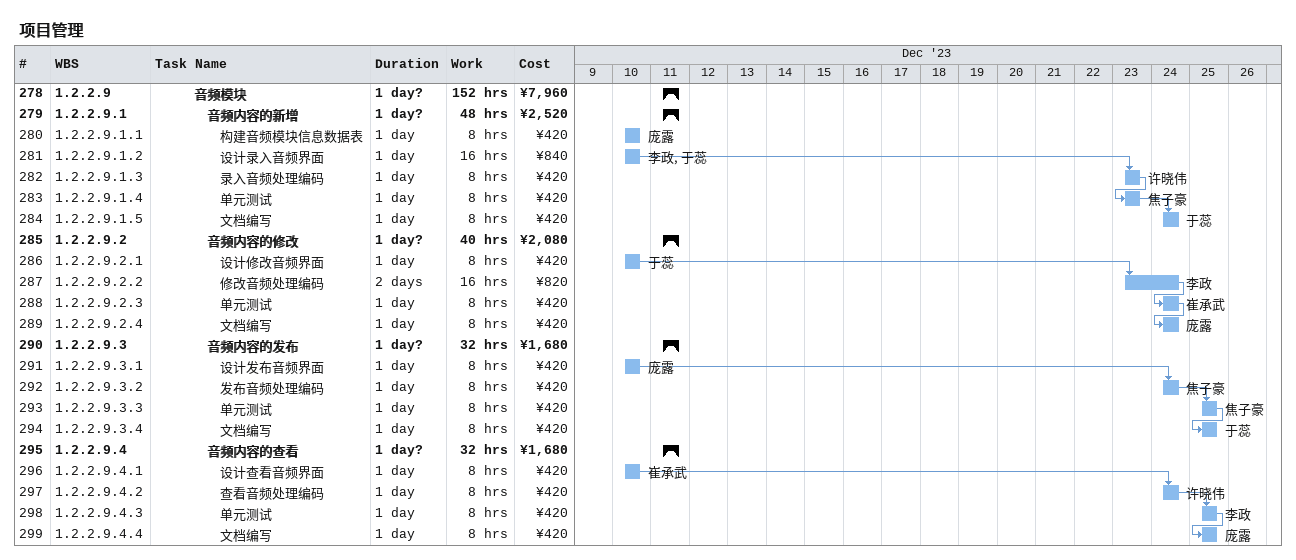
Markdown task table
项目管理

| ID | WBS | Task | Duration | Start | Finish | Predecessors | Resources | Work (h) | Cost (¥) |
|---|---|---|---|---|---|---|---|---|---|
| 278 | 1.2.2.9 | **音频模块** | 1d? | 2023-12-11 | 2023-12-11 |  |  | 152 | 7960 |
| 279 | 1.2.2.9.1 | **音频内容的新增** | 1d? | 2023-12-11 | 2023-12-11 |  |  | 48 | 2520 |
| 280 | 1.2.2.9.1.1 | 构建音频模块信息数据表 | 1d | 2023-12-10 | 2023-12-10 |  | 庞露 | 8 | 420 |
| 281 | 1.2.2.9.1.2 | 设计录入音频界面 | 1d | 2023-12-10 | 2023-12-10 |  | 李政, 于蕊 | 16 | 840 |
| 282 | 1.2.2.9.1.3 | 录入音频处理编码 | 1d | 2023-12-23 | 2023-12-23 | 281 | 许晓伟 | 8 | 420 |
| 283 | 1.2.2.9.1.4 | 单元测试 | 1d | 2023-12-23 | 2023-12-23 | 282 | 焦子豪 | 8 | 420 |
| 284 | 1.2.2.9.1.5 | 文档编写 | 1d | 2023-12-24 | 2023-12-24 | 283 | 于蕊 | 8 | 420 |
| 285 | 1.2.2.9.2 | **音频内容的修改** | 1d? | 2023-12-11 | 2023-12-11 |  |  | 40 | 2080 |
| 286 | 1.2.2.9.2.1 | 设计修改音频界面 | 1d | 2023-12-10 | 2023-12-10 |  | 于蕊 | 8 | 420 |
| 287 | 1.2.2.9.2.2 | 修改音频处理编码 | 2d | 2023-12-23 | 2023-12-24 | 286 | 李政 | 16 | 820 |
| 288 | 1.2.2.9.2.3 | 单元测试 | 1d | 2023-12-24 | 2023-12-24 | 287 | 崔承武 | 8 | 420 |
| 289 | 1.2.2.9.2.4 | 文档编写 | 1d | 2023-12-24 | 2023-12-24 | 288 | 庞露 | 8 | 420 |
| 290 | 1.2.2.9.3 | **音频内容的发布** | 1d? | 2023-12-11 | 2023-12-11 |  |  | 32 | 1680 |
| 291 | 1.2.2.9.3.1 | 设计发布音频界面 | 1d | 2023-12-10 | 2023-12-10 |  | 庞露 | 8 | 420 |
| 292 | 1.2.2.9.3.2 | 发布音频处理编码 | 1d | 2023-12-24 | 2023-12-24 | 291 | 焦子豪 | 8 | 420 |
| 293 | 1.2.2.9.3.3 | 单元测试 | 1d | 2023-12-25 | 2023-12-25 | 292 | 焦子豪 | 8 | 420 |
| 294 | 1.2.2.9.3.4 | 文档编写 | 1d | 2023-12-25 | 2023-12-25 | 293 | 于蕊 | 8 | 420 |
| 295 | 1.2.2.9.4 | **音频内容的查看** | 1d? | 2023-12-11 | 2023-12-11 |  |  | 32 | 1680 |
| 296 | 1.2.2.9.4.1 | 设计查看音频界面 | 1d | 2023-12-10 | 2023-12-10 |  | 崔承武 | 8 | 420 |
| 297 | 1.2.2.9.4.2 | 查看音频处理编码 | 1d | 2023-12-24 | 2023-12-24 | 296 | 许晓伟 | 8 | 420 |
| 298 | 1.2.2.9.4.3 | 单元测试 | 1d | 2023-12-25 | 2023-12-25 | 297 | 李政 | 8 | 420 |
| 299 | 1.2.2.9.4.4 | 文档编写 | 1d | 2023-12-25 | 2023-12-25 | 298 | 庞露 | 8 | 420 |
